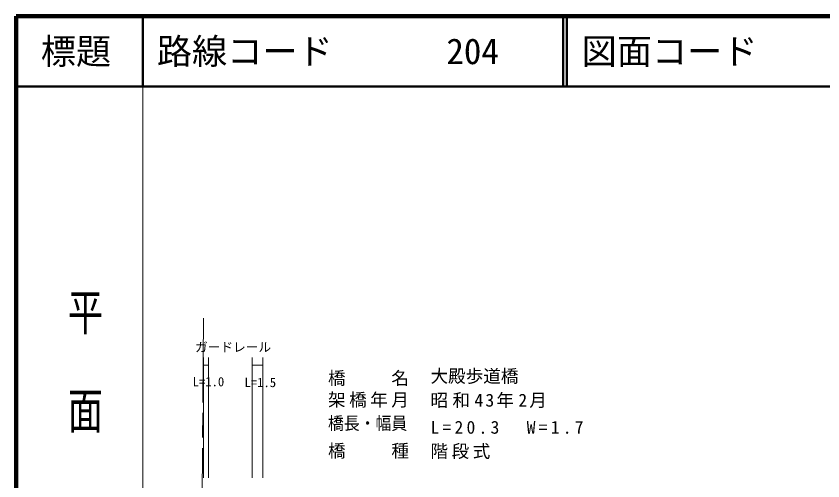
# Model space of a CAD drawing. Units: millimetres, scale not verified. Extents: x 40000 to 680000, y 20000 to 380000.
# Drawn here: x 40000 to 154662, y 313884 to 380000 of the extents above; entities that cross this region are included whole.
import ezdxf
from ezdxf.enums import TextEntityAlignment as Align

# ---------------------------------------------------------------- set-up
doc = ezdxf.new("R2010")
doc.units = ezdxf.units.MM
doc.header["$LTSCALE"] = 1000
doc.linetypes.add('CHAIN', pattern=[18.5, 12, -1.5, 3.5, -1.5])
for name, color, linetype, lineweight in [('M-BMK', 2, 'CHAIN', 13), ('M-STR-HTXT', 7, 'Continuous', 13), ('M-TTL', 2, 'Continuous', 140), ('M-TTL-BAND', 7, 'Continuous', 13), ('M-TTL-LINE', 7, 'Continuous', 50)]:
    doc.layers.add(name, color=color, linetype=linetype, lineweight=lineweight)
doc.layers.add('M-TTL-TXT', color=7, linetype='Continuous')
doc.styles.add('@ＭＳ ゴシック', font='')
doc.styles.add('ＭＳ ゴシック', font='')
doc.styles.get('@ＭＳ ゴシック').set_extended_font_data('@MS Gothic')
doc.styles.get('ＭＳ ゴシック').set_extended_font_data('MS Gothic')

msp = doc.modelspace()

# ---------------------------------------------------------------- linework, layer by layer
at = {"layer": 'M-BMK'}
msp.add_line((66610, 337051), (66277, 281561), dxfattribs=at)
at = {"layer": 'M-STR-HTXT'}
for p, q in [((66608, 331427), (66608, 314327)), ((67333, 331427), (67333, 314327)), ((73561, 331427), (73561, 314327)), ((75061, 331427), (75061, 314327)), ((66608, 330327), (67333, 330327)), ((73561, 330327), (75061, 330327))]:
    msp.add_line(p, q, dxfattribs=at)
at = {"layer": 'M-TTL'}
for p, q in [((40000, 380000), (40000, 20000)), ((680000, 380000), (40000, 380000))]:
    msp.add_line(p, q, dxfattribs=at)
at = {"layer": 'M-TTL-BAND'}
msp.add_line((58000, 370000), (58000, 20000), dxfattribs=at)
at = {"layer": 'M-TTL-LINE'}
for p, q in [((58000, 380000), (58000, 370000)), ((117750, 380000), (117750, 370000)), ((118250, 380000), (118250, 370000)), ((40000, 370000), (680000, 370000))]:
    msp.add_line(p, q, dxfattribs=at)

# ---------------------------------------------------------------- texts
at = {"layer": 'M-STR-HTXT', "style": 'ＭＳ ゴシック'}
for s, p in [('ガードレール', (70832, 331860)), ('L=1.0', (67333, 326940)), ('L=1.5', (74706, 326828))]:
    msp.add_text(s, height=1320, dxfattribs=at).set_placement(p, align=Align.BOTTOM_CENTER)
msp.add_text('大殿歩道橋', height=1833, dxfattribs=at).set_placement((98890, 327324), align=Align.BOTTOM_LEFT)
at = {"layer": 'M-STR-HTXT', "style": 'ＭＳ ゴシック', "width": 0.9}
msp.add_text('橋長・幅員', height=1833, dxfattribs=at).set_placement((84326, 320621), align=Align.BOTTOM_LEFT)
at = {"layer": 'M-STR-HTXT', "char_height": 1833, "attachment_point": 7, "style": 'ＭＳ ゴシック'}
for s, insert in [('\\T1.2;橋\u3000\u3000名', (84326, 327384)), ('\\T1.2;架橋年月', (84326, 324302)), ('\\T1.25;昭和43年2月', (98890, 324242)), ('\\T1.37;L=20.3\u3000W=1.7', (98890, 320562)), ('\\T1.2;橋\u3000\u3000種', (84326, 317046)), ('\\T1.2;階段式', (98890, 316986))]:
    msp.add_mtext(s, dxfattribs=dict(at, insert=insert))
at = {"layer": 'M-TTL-BAND', "style": '@ＭＳ ゴシック', "width": 1.4}
msp.add_text('平  面  図', height=3666, rotation=270, dxfattribs=at).set_placement((49777, 306475), align=Align.MIDDLE_RIGHT)
at = {"layer": 'M-TTL-TXT', "style": 'ＭＳ ゴシック'}
msp.add_text('標題', height=3666, dxfattribs=at).set_placement((48500, 375000), align=Align.MIDDLE_CENTER)
for s, p in [('路線コード', (60000, 375000)), ('204', (101142, 375000)), ('図面コード', (120380, 375000))]:
    msp.add_text(s, height=3666, dxfattribs=at).set_placement(p, align=Align.MIDDLE_LEFT)

doc.saveas('drawing.dxf')
